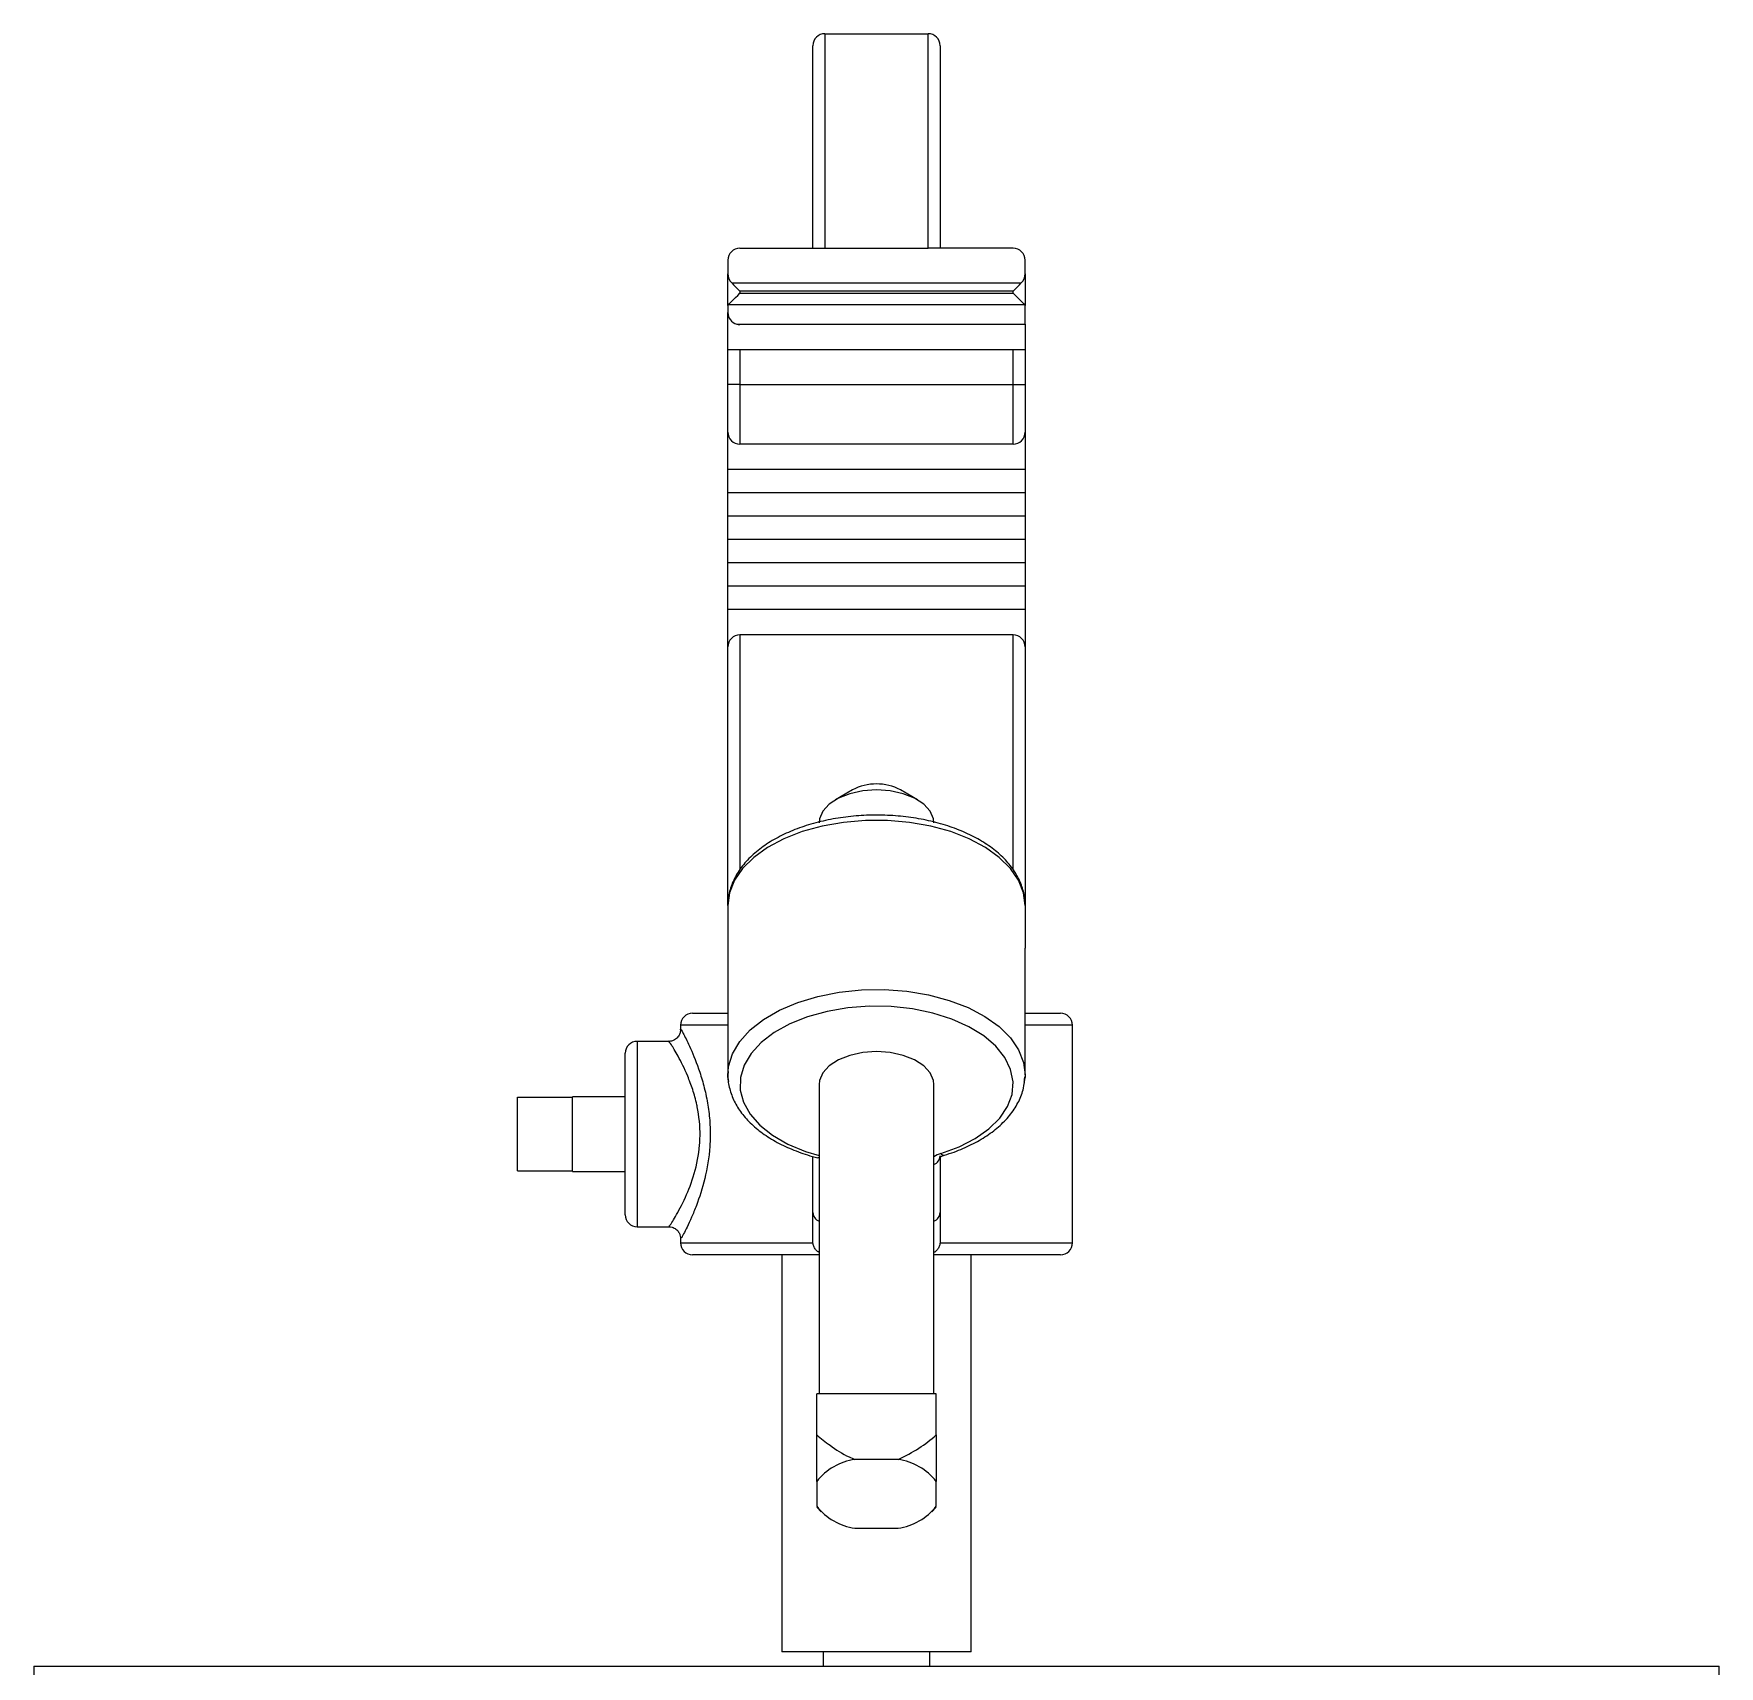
# Model space of a CAD drawing. Extents: x 14.8 to 109.8, y 1.6 to 86.6.
# Drawn here: x 45.46 to 52.51, y 45.35 to 52.18 of the extents above; entities that cross this region are included whole.
import ezdxf

# ---------------------------------------------------------------- set-up
doc = ezdxf.new("R2010")
doc.units = 0
doc.header["$MEASUREMENT"] = 0
doc.layers.add('OBJECT', color=7, linetype='CONTINUOUS')

msp = doc.modelspace()

# ---------------------------------------------------------------- linework, layer by layer
at = {"layer": 'OBJECT'}
for p, q in [((48.7688, 52.1782), (48.7688, 51.2812)), ((48.7688, 52.1782), (49.2008, 52.1782)), ((49.2008, 51.2812), (49.2008, 52.1782)), ((48.7188, 51.2812), (48.7188, 52.1282)), ((49.2508, 52.1282), (49.2508, 51.2812)), ((48.3638, 51.2312), (48.3638, 51.175)), ((48.4138, 51.2812), (48.7688, 51.2812)), ((48.7688, 51.2812), (49.2008, 51.2812)), ((49.5558, 51.2812), (49.2008, 51.2812)), ((49.6058, 51.175), (49.6058, 51.2312)), ((48.3638, 51.0414), (48.3638, 51.175)), ((49.6058, 51.175), (49.6058, 51.0414)), ((48.3796, 51.1362), (49.59, 51.1362)), ((48.4138, 51.1019), (48.4138, 51.0933)), ((49.5558, 51.1019), (48.4138, 51.1019)), ((48.4138, 51.0933), (49.5558, 51.0933)), ((49.5558, 51.0933), (49.5558, 51.1019)), ((48.3638, 51.0414), (48.3638, 51.0122)), ((48.3638, 50.8562), (48.3638, 51.0122)), ((49.604, 51.0451), (48.3656, 51.0451)), ((49.6058, 50.964), (49.6058, 51.0414)), ((48.4005, 50.964), (49.6058, 50.964)), ((49.6058, 50.9622), (48.4138, 50.9622)), ((49.6058, 50.964), (49.6058, 50.9622)), ((49.6058, 50.9622), (49.6058, 50.8562)), ((49.6058, 50.8562), (48.3638, 50.8562)), ((48.3638, 50.7122), (48.3638, 50.8562)), ((48.4138, 50.8562), (48.4138, 50.7122)), ((49.5558, 50.7122), (49.5558, 50.8562)), ((49.6058, 50.8562), (49.6058, 50.7122)), ((48.4138, 50.7122), (48.3638, 50.7122)), ((48.3638, 50.5122), (48.3638, 50.7122)), ((48.4138, 50.7122), (49.5558, 50.7122)), ((48.4138, 50.7122), (48.4138, 50.4622)), ((49.5558, 50.7122), (49.6058, 50.7122)), ((49.5558, 50.4622), (49.5558, 50.7122)), ((49.6058, 50.7122), (49.6058, 50.5122)), ((48.3638, 50.3562), (48.3638, 50.5122)), ((49.5558, 50.4622), (48.4138, 50.4622)), ((49.6058, 50.5122), (49.6058, 50.3562)), ((49.6058, 50.3562), (48.3638, 50.3562)), ((48.3638, 50.2587), (48.3638, 50.3562)), ((49.6058, 50.3562), (49.6058, 50.2587)), ((49.6058, 50.2587), (48.3638, 50.2587)), ((48.3638, 50.1612), (48.3638, 50.2587)), ((49.6058, 50.2587), (49.6058, 50.1612)), ((49.6058, 50.1612), (48.3638, 50.1612)), ((48.3638, 50.0637), (48.3638, 50.1612)), ((49.6058, 50.1612), (49.6058, 50.0637)), ((49.6058, 50.0637), (48.3638, 50.0637)), ((48.3638, 49.9662), (48.3638, 50.0637)), ((49.6058, 50.0637), (49.6058, 49.9662)), ((49.6058, 49.9662), (48.3638, 49.9662)), ((48.3638, 49.8687), (48.3638, 49.9662)), ((49.6058, 49.9662), (49.6058, 49.8687)), ((49.6058, 49.8687), (48.3638, 49.8687)), ((48.3638, 49.7712), (48.3638, 49.8687)), ((49.6058, 49.8687), (49.6058, 49.7712)), ((49.6058, 49.7712), (48.3638, 49.7712)), ((48.3638, 49.6152), (48.3638, 49.7712)), ((49.6058, 49.7712), (49.6058, 49.6152)), ((48.3638, 48.5341), (48.3638, 49.6152)), ((49.5558, 49.6652), (48.4138, 49.6652)), ((48.4138, 49.6652), (48.4138, 48.6823)), ((49.5558, 48.6827), (49.5558, 49.6652)), ((49.6058, 49.6152), (49.6058, 48.5341)), ((48.8849, 49.0171), (48.8135, 48.9753)), ((49.1562, 48.9753), (49.0848, 49.0171)), ((48.3638, 48.5341), (48.3638, 48.3547)), ((49.6058, 48.5341), (49.6058, 48.3547)), ((48.3638, 48.3547), (48.3638, 47.8263)), ((49.6058, 47.8263), (49.6058, 48.3547)), ((48.2158, 48.0832), (48.3638, 48.0832)), ((49.6058, 48.0832), (49.7538, 48.0832)), ((48.1658, 48.0332), (48.1658, 48.0145)), ((48.3638, 48.0332), (48.1658, 48.0332)), ((49.8038, 48.0332), (49.6058, 48.0332)), ((49.8038, 47.1232), (49.8038, 48.0332)), ((47.9348, 47.5782), (47.9348, 47.9157)), ((48.117, 47.9657), (47.9848, 47.9657)), ((47.9848, 47.9657), (47.9848, 47.5782)), ((48.3638, 47.8263), (48.3642, 47.8379)), ((48.3638, 47.8142), (48.3638, 47.8263)), ((48.7448, 47.7854), (48.7448, 46.492)), ((49.2248, 46.492), (49.2248, 47.7854)), ((49.6058, 47.8263), (49.6058, 47.8142)), ((47.4848, 47.4242), (47.4848, 47.7322)), ((47.4848, 47.7322), (47.7148, 47.7322)), ((47.9348, 47.7342), (47.7148, 47.7342)), ((47.7148, 47.7322), (47.7148, 47.7342)), ((47.7148, 47.6031), (47.7148, 47.7322)), ((47.7148, 47.5533), (47.7148, 47.6031)), ((47.9348, 47.2407), (47.9348, 47.5782)), ((47.9848, 47.5782), (47.9848, 47.1907)), ((47.7148, 47.4242), (47.7148, 47.5533)), ((48.7188, 47.2498), (48.7188, 47.4845)), ((49.2508, 47.4868), (49.2508, 47.2498)), ((49.2684, 47.4896), (49.2688, 47.4897)), ((47.4848, 47.4242), (47.7148, 47.4242)), ((47.7148, 47.4222), (47.7148, 47.4242)), ((47.7148, 47.4222), (47.9348, 47.4222)), ((48.7448, 47.4787), (48.7391, 47.4793)), ((48.7188, 47.128), (48.7188, 47.2498)), ((49.2508, 47.2498), (49.2508, 47.128)), ((47.9848, 47.1907), (48.1188, 47.1907)), ((48.1658, 47.1469), (48.1658, 47.1232)), ((48.1658, 47.1232), (48.719, 47.1232)), ((48.7448, 47.0732), (48.2158, 47.0732)), ((48.5898, 47.0732), (48.5898, 45.4132)), ((48.719, 47.1232), (48.7188, 47.128)), ((49.7538, 47.0732), (49.2248, 47.0732)), ((49.2508, 47.128), (49.2506, 47.1232)), ((49.2506, 47.1232), (49.8038, 47.1232)), ((49.3798, 45.4132), (49.3798, 47.0732)), ((49.2348, 46.492), (48.7348, 46.492)), ((48.7348, 46.3203), (48.7348, 46.492)), ((49.2348, 46.3203), (49.2348, 46.492)), ((49.0749, 46.2175), (48.8948, 46.2175)), ((48.7348, 46.1258), (48.7348, 46.0225)), ((49.2348, 46.0225), (49.2348, 46.1258)), ((48.7348, 46.0182), (48.7532, 45.9994)), ((49.2164, 45.9994), (49.2348, 46.0182)), ((48.8948, 45.9308), (49.0749, 45.9308)), ((48.9848, 45.4132), (48.5898, 45.4132)), ((48.7623, 45.4132), (48.7623, 45.3532)), ((49.3798, 45.4132), (48.9848, 45.4132)), ((49.2073, 45.3532), (49.2073, 45.4132)), ((45.4623, 45.3532), (45.4623, 45.1632)), ((45.4623, 45.3532), (52.5073, 45.3532)), ((52.5073, 45.1632), (52.5073, 45.3532))]:
    msp.add_line(p, q, dxfattribs=at)
at = {"layer": 'OBJECT', "flags": 128}
for points in [[(48.3656, 51.0451), (48.3689, 51.0484), (48.3738, 51.0532), (48.38, 51.0595), (48.3874, 51.0668), (48.3957, 51.0751), (48.4046, 51.0841), (48.4138, 51.0933)], [(48.3796, 51.1362), (48.387, 51.1287), (48.3954, 51.1203), (48.4045, 51.1113), (48.4138, 51.1019)], [(49.5558, 51.1019), (49.5652, 51.1113), (49.5742, 51.1203), (49.5826, 51.1287), (49.59, 51.1362)], [(49.5558, 51.0933), (49.5651, 51.0841), (49.574, 51.0751), (49.5823, 51.0668), (49.5897, 51.0595), (49.5959, 51.0532), (49.6007, 51.0484), (49.604, 51.0451)], [(49.2248, 48.8789), (49.2231, 48.8955), (49.2092, 48.9277), (49.1823, 48.9571), (49.144, 48.982), (49.0964, 49.0008), (49.0423, 49.0126), (48.9848, 49.0166), (48.9274, 49.0126), (48.8733, 49.0008), (48.8257, 48.982), (48.7873, 48.9571), (48.7604, 48.9277), (48.7466, 48.8955), (48.7448, 48.8789)], [(49.6058, 48.5341), (49.5989, 48.5871), (49.5782, 48.6391), (49.5443, 48.6886), (49.4979, 48.7347), (49.4401, 48.7763), (49.372, 48.8125), (49.2953, 48.8425), (49.2117, 48.8656), (49.123, 48.8813), (49.0312, 48.8893), (48.9384, 48.8893), (48.8466, 48.8813), (48.7579, 48.8656), (48.6743, 48.8425), (48.5976, 48.8125), (48.5296, 48.7763), (48.4717, 48.7347), (48.4253, 48.6886), (48.3914, 48.6391), (48.3708, 48.5871), (48.3638, 48.5341)], [(48.3642, 47.8379), (48.3666, 47.86), (48.3828, 47.9136), (48.413, 47.9652), (48.4565, 48.0135), (48.5123, 48.0575), (48.5792, 48.096), (48.6556, 48.1283), (48.7396, 48.1535), (48.8293, 48.1712), (48.9227, 48.1807), (49.0175, 48.182), (49.1115, 48.175), (49.2026, 48.1599), (49.2886, 48.137), (49.3675, 48.1068), (49.4375, 48.0701), (49.497, 48.0277), (49.5445, 47.9807), (49.5789, 47.93), (49.5995, 47.8769), (49.6058, 47.8263)], [(49.2537, 47.4964), (49.3301, 47.5245), (49.3977, 47.5591), (49.4549, 47.5995), (49.5003, 47.6445), (49.5327, 47.6931), (49.5513, 47.744), (49.5555, 47.7959), (49.5454, 47.8476), (49.5212, 47.8977), (49.4834, 47.945), (49.433, 47.9883), (49.3714, 48.0264), (49.3, 48.0585), (49.2206, 48.0836), (49.1353, 48.1013), (49.0462, 48.111), (48.9556, 48.1124), (48.8657, 48.1057), (48.7788, 48.0908), (48.6971, 48.0682), (48.6227, 48.0386), (48.5573, 48.0025), (48.5028, 47.9609), (48.4604, 47.9149), (48.4313, 47.8657), (48.4161, 47.8144), (48.4152, 47.7624), (48.4287, 47.711), (48.4563, 47.6614), (48.4971, 47.615), (48.5503, 47.5729), (48.6144, 47.5361), (48.6879, 47.5056), (48.7448, 47.4882)], [(49.2248, 47.7854), (49.2231, 47.8019), (49.2092, 47.8342), (49.1823, 47.8636), (49.144, 47.8884), (49.0964, 47.9072), (49.0423, 47.919), (48.9848, 47.923), (48.9274, 47.919), (48.8733, 47.9072), (48.8257, 47.8884), (48.7873, 47.8636), (48.7604, 47.8342), (48.7466, 47.8019), (48.7448, 47.7854)], [(48.3638, 47.8142), (48.3648, 47.8045), (48.3664, 47.7985)], [(49.6023, 47.7958), (49.6049, 47.8045), (49.6058, 47.8142)], [(49.6058, 47.8263), (49.6058, 47.8226), (49.6057, 47.8192)]]:
    msp.add_lwpolyline(points, dxfattribs=at)
at = {"layer": 'OBJECT'}
for centre, radius, start, end in [((48.7688, 52.1282), 0.05, 90, 180), ((49.2008, 52.1282), 0.05, 0, 90), ((48.4138, 51.2312), 0.05, 90, 180), ((49.5558, 51.2312), 0.05, 0, 90), ((48.4138, 51.0122), 0.05, 180, 254.52803), ((48.4138, 51.0122), 0.05, 254.52803, 270), ((48.4138, 50.5122), 0.05, 180, 270), ((49.5558, 50.5122), 0.05, 270, 0), ((48.4138, 49.6152), 0.05, 90, 180), ((49.5558, 49.6152), 0.05, 0, 90), ((48.9848, 48.8286), 0.2134, 62.0659, 117.9341), ((48.2158, 48.0332), 0.05, 90, 180), ((49.7538, 48.0332), 0.05, 0, 90), ((47.9848, 47.9157), 0.05, 90, 180), ((49.2844, 47.3919), 0.1089, 106.34212, 123.14088), ((49.2098, 47.4891), 0.0411, 291.43161, 356.78803), ((49.2664, 47.5045), 0.015, 212.35669, 277.52244), ((47.9848, 47.2407), 0.05, 180, 270), ((48.7598, 47.2521), 0.0411, 183.21883, 248.56153), ((49.2098, 47.2521), 0.0411, 291.43847, 356.78117), ((48.2158, 47.1232), 0.05, 180, 270), ((49.7538, 47.1232), 0.05, 270, 0), ((48.9278, 45.9747), 0.2451, 97.73935, 141.93565), ((49.0419, 45.9747), 0.2451, 38.06435, 82.26065), ((48.9278, 46.1736), 0.2451, 218.06435, 262.26065), ((49.0419, 46.1736), 0.2451, 277.73935, 321.93565)]:
    msp.add_arc(centre, radius, start, end, dxfattribs=at)
for centre, major_axis, ratio, start_param, end_param in [((48.4138, 51.175), (0, 0.0533), 0.938361, 1.570796, 2.387984), ((49.5558, 51.175), (0, 0.0533), 0.938361, 3.895202, 4.712389), ((48.4138, 51.0414), (0.05, 0), 0.276798, 2.871556, 3.141593), ((49.5558, 51.0414), (0.05, 0), 0.276798, 0, 0.270037)]:
    msp.add_ellipse(centre, major_axis=major_axis, ratio=ratio, start_param=start_param, end_param=end_param, dxfattribs=at)
for points, knots in [([(49.6058, 48.5341), (49.6054, 48.5448), (49.6042, 48.5736), (49.5921, 48.6198), (49.567, 48.671), (49.5304, 48.7193), (49.4828, 48.7639), (49.425, 48.8041), (49.358, 48.8388), (49.2835, 48.8674), (49.203, 48.8894), (49.1184, 48.9042), (49.0312, 48.9118), (48.9431, 48.912), (48.8558, 48.9048), (48.771, 48.8903), (48.6904, 48.8688), (48.6153, 48.8405), (48.5474, 48.8057), (48.488, 48.7649), (48.4386, 48.7187), (48.4005, 48.6679), (48.3752, 48.6138), (48.3649, 48.5685), (48.3641, 48.5419), (48.3638, 48.5341)], [0, 0, 0, 0, 0.025293, 0.068065, 0.111076, 0.154957, 0.199889, 0.245612, 0.291719, 0.337879, 0.383958, 0.429943, 0.475858, 0.521745, 0.567648, 0.613601, 0.659651, 0.705847, 0.752225, 0.798785, 0.845406, 0.891721, 0.93721, 0.981483, 1, 1, 1, 1]), ([(48.1657, 48.0145), (48.1656, 48.0126), (48.1656, 48.0068), (48.1619, 47.994), (48.1525, 47.9799), (48.1376, 47.9696), (48.1246, 47.9653), (48.1179, 47.9659), (48.1172, 47.966)], [0, 0, 0, 0, 0.092392, 0.285065, 0.50375, 0.736697, 0.972192, 1, 1, 1, 1]), ([(48.1662, 48.0145), (48.166, 48.0148), (48.1644, 48.0207), (48.1748, 48.0038), (48.203, 47.9486), (48.2358, 47.8701), (48.2614, 47.789), (48.2777, 47.7192), (48.2881, 47.6448), (48.2906, 47.5802), (48.2871, 47.4937), (48.2696, 47.3896), (48.2378, 47.2927), (48.2116, 47.2286), (48.1928, 47.1881), (48.178, 47.1592), (48.167, 47.1397), (48.168, 47.1445), (48.1685, 47.1469)], [0, 0, 0, 0, 0.00615, 0.09662, 0.187215, 0.287407, 0.34236, 0.398965, 0.451848, 0.506595, 0.53694, 0.637378, 0.735889, 0.788471, 0.842562, 0.894619, 0.948683, 1, 1, 1, 1]), ([(48.1188, 47.1954), (48.1185, 47.1941), (48.1178, 47.1908), (48.1288, 47.2072), (48.1493, 47.2404), (48.1848, 47.3065), (48.2255, 47.4098), (48.2444, 47.503), (48.2492, 47.5986), (48.2432, 47.6567), (48.2297, 47.7202), (48.2172, 47.7651), (48.1899, 47.8373), (48.1556, 47.9056), (48.1243, 47.957), (48.1193, 47.9619), (48.117, 47.9642)], [0, 0, 0, 0, 0.038259, 0.094155, 0.150098, 0.261063, 0.362088, 0.462942, 0.493158, 0.592907, 0.600231, 0.65704, 0.713904, 0.818093, 0.913367, 1, 1, 1, 1]), ([(48.3653, 47.8398), (48.3647, 47.836), (48.3616, 47.8141), (48.3682, 47.7738), (48.3854, 47.721), (48.4152, 47.6709), (48.4559, 47.6239), (48.5074, 47.5808), (48.5688, 47.5425), (48.639, 47.5103), (48.6968, 47.4896), (48.7316, 47.4813), (48.7391, 47.4795)], [0, 0, 0, 0, 0.023892, 0.137386, 0.250414, 0.364768, 0.481764, 0.601381, 0.722683, 0.844646, 0.966536, 1, 1, 1, 1]), ([(49.2684, 47.4896), (49.2821, 47.494), (49.3217, 47.5068), (49.3825, 47.5332), (49.4473, 47.5703), (49.5028, 47.6134), (49.5479, 47.6616), (49.5807, 47.7139), (49.601, 47.7666), (49.6037, 47.8019), (49.605, 47.818)], [0, 0, 0, 0, 0.071827, 0.208013, 0.344797, 0.482056, 0.619124, 0.75471, 0.88728, 1, 1, 1, 1]), ([(49.2492, 47.48), (49.2492, 47.4798), (49.2487, 47.4789), (49.2515, 47.4822), (49.2587, 47.4862), (49.2656, 47.4886), (49.2684, 47.4896)], [0, 0, 0, 0, 0.082742, 0.426591, 0.773002, 1, 1, 1, 1]), ([(48.1182, 47.19), (48.1222, 47.1899), (48.1324, 47.1894), (48.1468, 47.1814), (48.1579, 47.1695), (48.1639, 47.1569), (48.1651, 47.1495), (48.1656, 47.1461)], [0, 0, 0, 0, 0.1687797, 0.422464, 0.6540543, 0.8429486, 1, 1, 1, 1]), ([(48.7448, 47.0831), (48.7406, 47.0859), (48.7321, 47.0915), (48.7236, 47.1049), (48.7199, 47.1161), (48.7192, 47.1221), (48.719, 47.1232)], [0, 0, 0, 0, 0.322999, 0.650907, 0.933722, 1, 1, 1, 1]), ([(49.2506, 47.1232), (49.2497, 47.1182), (49.2478, 47.1081), (49.2397, 47.0951), (49.2321, 47.0864), (49.2262, 47.0838), (49.2248, 47.0831)], [0, 0, 0, 0, 0.293132, 0.58511, 0.905326, 1, 1, 1, 1]), ([(48.7348, 46.3203), (48.7532, 46.3056), (48.7952, 46.2721), (48.849, 46.2371), (48.8866, 46.2211), (48.8948, 46.2175)], [0, 0, 0, 0, 0.37695, 0.863751, 1, 1, 1, 1]), ([(48.7348, 46.1258), (48.7348, 46.1558), (48.7348, 46.2182), (48.7348, 46.2854), (48.7348, 46.3203)], [0, 0, 0, 0, 0.480505, 1, 1, 1, 1]), ([(49.0749, 46.2175), (49.1049, 46.2326), (49.1631, 46.2617), (49.2114, 46.3012), (49.2348, 46.3203)], [0, 0, 0, 0, 0.515407, 1, 1, 1, 1]), ([(49.2348, 46.3203), (49.2348, 46.2854), (49.2348, 46.2182), (49.2348, 46.1558), (49.2348, 46.1258)], [0, 0, 0, 0, 0.519495, 1, 1, 1, 1])]:
    msp.add_open_spline(points, degree=3, knots=knots, dxfattribs=at)

doc.saveas('drawing.dxf')
